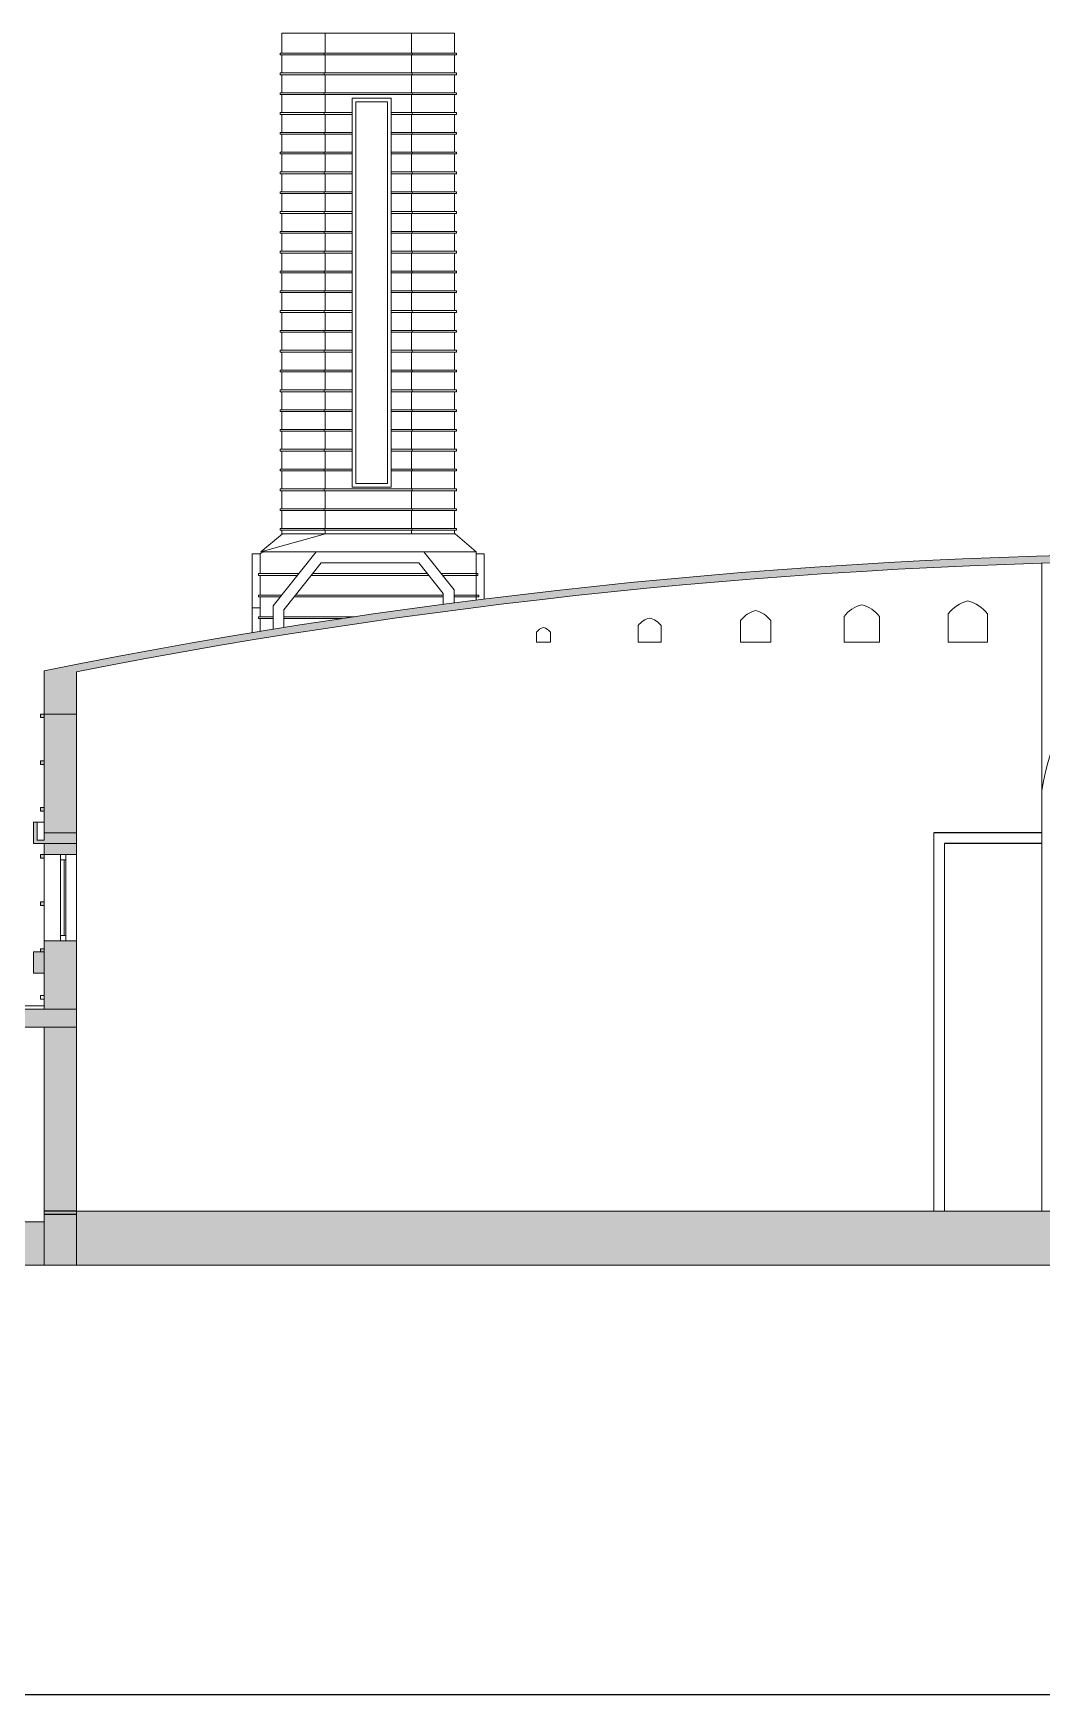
# Model space of a CAD drawing. Header units: inches. Extents: x -6210 to 141093, y -2740 to 21225.
# Drawn here: x 102170 to 102731, y 3540 to 4463 of the extents above; entities that cross this region are included whole.
import ezdxf

# ---------------------------------------------------------------- set-up
doc = ezdxf.new("R2010")
doc.units = ezdxf.units.IN
doc.header["$LTSCALE"] = 100
doc.header["$MEASUREMENT"] = 0
for name, color, linetype, true_color in [('BRICK HATCH', 7, 'Continuous', 0xf90105), ('CONCRETE HATCH', 7, 'Continuous', 0xb0b0b0), ('FACADE HTCH', 7, 'Continuous', 0xfafd68), ('FLOOR HATCH', 7, 'Continuous', 0xaef86d)]:
    doc.layers.add(name, color=color, linetype=linetype, true_color=true_color)
doc.layers.add('walls', color=1, linetype='Continuous')

msp = doc.modelspace()

# ---------------------------------------------------------------- hatches: boundary and pattern name
at = {"layer": 'BRICK HATCH'}
h = msp.add_hatch(color=256, dxfattribs=at)
h.dxf.hatch_style = 1
h.paths.add_polyline_path([(102194.37275, 4085.01568), (102176.37275, 4085.01568), (102176.37275, 4083.01568), (102176.37275, 4019.01568), (102194.37275, 4019.01568)])
h.paths.add_polyline_path([(102176.37275, 3921.01568), (102194.37275, 3921.01568), (102194.37275, 3959.01568), (102176.37275, 3959.01568)])
h.paths.add_polyline_path([(102194.37275, 3911.01568), (102176.37275, 3911.01568), (102176.37275, 3893.01568), (102176.37275, 3809.01568), (102194.37275, 3809.01568)])
h.paths.add_polyline_path([(102194.37275, 3807.01568), (102176.37275, 3807.01568), (102176.37275, 3779.01568), (102194.37275, 3779.01568)])
at = {"layer": 'CONCRETE HATCH'}
h = msp.add_hatch(color=256, dxfattribs=at)
h.dxf.hatch_style = 1
h.paths.add_polyline_path([(102194.37275, 4108.5161, -0.097105038), (103466.37275, 4108.5161), (103466.37275, 4085.01568), (103484.37275, 4085.01568), (103484.37275, 4109.01568, 0.099784742), (102176.37275, 4109.01568), (102176.37275, 4096.78152), (102176.37275, 4085.01568), (102194.37275, 4085.01568)])
h = msp.add_hatch(color=256, dxfattribs=at)
h.dxf.hatch_style = 1
h.paths.add_polyline_path([(102194.37275, 4019.01568), (102176.37275, 4019.01568), (102176.37275, 4015.01568), (102172.40621, 4015.01568), (102172.40621, 4025.01568), (102170.40621, 4025.01568), (102170.40621, 4013.01568), (102194.37275, 4013.01568)])
h.paths.add_polyline_path([(103496.37275, 4025.01568), (103494.37275, 4025.01568), (103494.37275, 4015.01568), (103484.37275, 4015.01568), (103484.37275, 4019.01568), (103466.37275, 4019.01568), (103466.37275, 4013.01568), (103496.37275, 4013.01568)])
h = msp.add_hatch(color=256, dxfattribs=at)
h.dxf.hatch_style = 1
h.paths.add_polyline_path([(103484.37275, 4013.01568), (103466.37275, 4013.01568), (103466.37275, 4007.01568), (103484.37275, 4007.01568)])
h.paths.add_polyline_path([(102194.37275, 4013.01568), (102176.37275, 4013.01568), (102176.37275, 4007.01568), (102194.37275, 4007.01568)])
h = msp.add_hatch(color=256, dxfattribs=at)
h.dxf.hatch_style = 1
h.paths.add_polyline_path([(102194.37275, 3921.01568), (101849.37275, 3921.01568), (101849.37275, 3911.01568), (102194.37275, 3911.01568)])
h = msp.add_hatch(color=256, dxfattribs=at)
h.dxf.hatch_style = 1
h.paths.add_polyline_path([(102194.37275, 3809.01568), (102176.37275, 3809.01568), (102176.37275, 3807.01568), (102194.37275, 3807.01568)])
at = {"layer": 'FACADE HTCH'}
h = msp.add_hatch(color=256, dxfattribs=at)
h.dxf.hatch_style = 1
h.paths.add_polyline_path([(102176.37275, 3953.01568), (102170.40621, 3953.01568), (102170.40621, 3941.01568), (102176.37275, 3941.01568)])
h.paths.add_polyline_path([(102176.37275, 3954.68577), (102174.2318, 3954.68577), (102174.2318, 3953.01568), (102176.37275, 3953.01568)])
h.paths.add_polyline_path([(102176.37275, 3980.68577), (102174.2318, 3980.68577), (102174.2318, 3978.68577), (102176.37275, 3978.68577)])
h.paths.add_polyline_path([(102176.37275, 4007.01568), (102174.2318, 4007.01568), (102174.2318, 4005.01568), (102176.37275, 4005.01568)])
h.paths.add_polyline_path([(102176.37275, 4033.01568), (102174.2318, 4033.01568), (102174.2318, 4031.01568), (102176.37275, 4031.01568)])
h.paths.add_polyline_path([(102176.37275, 4059.01568), (102174.2318, 4059.01568), (102174.2318, 4057.01568), (102176.37275, 4057.01568)])
h.paths.add_polyline_path([(102176.37275, 4085.01568), (102174.2318, 4085.01568), (102174.2318, 4083.01568), (102176.37275, 4083.01568)])
h.paths.add_polyline_path([(103486.5137, 4085.01568), (103484.37275, 4085.01568), (103484.37275, 4083.01568), (103486.5137, 4083.01568)])
h.paths.add_polyline_path([(103486.5137, 4059.01568), (103484.37275, 4059.01568), (103484.37275, 4057.01568), (103486.5137, 4057.01568)])
h.paths.add_polyline_path([(103486.5137, 4033.01568), (103484.37275, 4033.01568), (103484.37275, 4031.01568), (103486.5137, 4031.01568)])
h.paths.add_polyline_path([(103486.5137, 4007.01568), (103484.37275, 4007.01568), (103484.37275, 4005.01568), (103486.5137, 4005.01568)])
h.paths.add_polyline_path([(103486.5137, 3980.68577), (103484.37275, 3980.68577), (103484.37275, 3978.68577), (103486.5137, 3978.68577)])
at = {"layer": 'FLOOR HATCH'}
h = msp.add_hatch(color=256, dxfattribs=at)
h.dxf.hatch_style = 1
h.paths.add_polyline_path([(103466.37275, 3809.01568), (102194.37275, 3809.01568), (102194.37275, 3779.01568), (103466.37275, 3779.01568)])
h.paths.add_polyline_path([(103843.37275, 3803.01568), (103484.37275, 3803.01568), (103484.37275, 3779.01568), (103844.37275, 3779.01568), (103844.37275, 3787.29936), (103843.37275, 3787.29936)])
h.paths.add_polyline_path([(102176.37275, 3803.01568), (101859.37275, 3803.01568), (101859.37275, 3787.01568), (101858.37275, 3779.01568), (102176.37275, 3779.01568)])

# ---------------------------------------------------------------- linework, layer by layer
msp.add_lwpolyline([(101664.25189, 5114.68925), (104045.85323, 5114.68925), (104045.85323, 3540.36414), (101664.25189, 3540.36414)], close=True)
at = {"layer": 'walls', "linetype": 'Continuous', "lineweight": 0, "extrusion": (0, 1, 0)}
for p, q in [((102308.37275, 4452.01568), (102308.37275, 4463.01568)), ((102332.37275, 4463.01568), (102308.37275, 4463.01568)), ((102326.37275, 4463.01568), (102326.37275, 4463.12388)), ((102332.37275, 4452.01568), (102332.37275, 4463.01568)), ((102380.37275, 4463.01568), (102332.37275, 4463.01568)), ((102380.37275, 4452.01568), (102380.37275, 4463.01568)), ((102404.37275, 4463.01568), (102380.37275, 4463.01568)), ((102386.37275, 4463.01568), (102386.37275, 4463.12388)), ((102404.37275, 4452.01568), (102404.37275, 4463.01568)), ((102307.37275, 4451.01568), (102307.37275, 4452.01568)), ((102331.95853, 4452.01568), (102307.37275, 4452.01568)), ((102307.37275, 4451.01568), (102331.95853, 4451.01568)), ((102308.37275, 4441.01568), (102308.37275, 4451.01568)), ((102331.95853, 4451.01568), (102331.95853, 4452.01568)), ((102380.78696, 4452.01568), (102331.95853, 4452.01568)), ((102331.95853, 4451.01568), (102380.78696, 4451.01568)), ((102332.37275, 4441.01568), (102332.37275, 4451.01568)), ((102380.37275, 4441.01568), (102380.37275, 4451.01568)), ((102380.78696, 4451.01568), (102380.78696, 4452.01568)), ((102405.37275, 4452.01568), (102380.78696, 4452.01568)), ((102380.78696, 4451.01568), (102405.37275, 4451.01568)), ((102404.37275, 4441.01568), (102404.37275, 4451.01568)), ((102405.37275, 4451.01568), (102405.37275, 4452.01568)), ((102307.37275, 4440.01568), (102307.37275, 4441.01568)), ((102331.95853, 4441.01568), (102307.37275, 4441.01568)), ((102307.37275, 4440.01568), (102331.95853, 4440.01568)), ((102308.37275, 4430.01568), (102308.37275, 4440.01568)), ((102331.95853, 4440.01568), (102331.95853, 4441.01568)), ((102380.78696, 4441.01568), (102331.95853, 4441.01568)), ((102331.95853, 4440.01568), (102380.78696, 4440.01568)), ((102332.37275, 4430.01568), (102332.37275, 4440.01568)), ((102380.37275, 4430.01568), (102380.37275, 4440.01568)), ((102380.78696, 4440.01568), (102380.78696, 4441.01568)), ((102405.37275, 4441.01568), (102380.78696, 4441.01568)), ((102380.78696, 4440.01568), (102405.37275, 4440.01568)), ((102404.37275, 4430.01568), (102404.37275, 4440.01568)), ((102405.37275, 4440.01568), (102405.37275, 4441.01568)), ((102307.37275, 4429.01568), (102307.37275, 4430.01568)), ((102331.95853, 4430.01568), (102307.37275, 4430.01568)), ((102307.37275, 4429.01568), (102331.95853, 4429.01568)), ((102308.37275, 4419.01568), (102308.37275, 4429.01568)), ((102331.95853, 4429.01568), (102331.95853, 4430.01568)), ((102380.78696, 4430.01568), (102331.95853, 4430.01568)), ((102331.95853, 4429.01568), (102380.78696, 4429.01568)), ((102332.37275, 4419.01568), (102332.37275, 4429.01568)), ((102380.37275, 4419.01568), (102380.37275, 4429.01568)), ((102380.78696, 4429.01568), (102380.78696, 4430.01568)), ((102405.37275, 4430.01568), (102380.78696, 4430.01568)), ((102380.78696, 4429.01568), (102405.37275, 4429.01568)), ((102404.37275, 4419.01568), (102404.37275, 4429.01568)), ((102405.37275, 4429.01568), (102405.37275, 4430.01568)), ((102347.41844, 4419.01568), (102347.41844, 4427.01568)), ((102347.41844, 4427.01568), (102369.08862, 4427.01568)), ((102367.08862, 4425.01568), (102349.41844, 4425.01568)), ((102349.41844, 4425.01568), (102349.41844, 4213.01568)), ((102349.41844, 4213.01568), (102349.41844, 4425.01568)), ((102349.41844, 4425.01568), (102367.08862, 4425.01568)), ((102367.08862, 4213.01568), (102367.08862, 4425.01568)), ((102367.08862, 4425.01568), (102367.08862, 4213.01568)), ((102369.08862, 4427.01568), (102369.08862, 4419.01568)), ((102331.95853, 4419.01568), (102307.37275, 4419.01568)), ((102307.37275, 4418.01568), (102307.37275, 4419.01568)), ((102307.37275, 4418.01568), (102331.95853, 4418.01568)), ((102308.37275, 4408.01568), (102308.37275, 4418.01568)), ((102331.95853, 4418.01568), (102331.95853, 4419.01568)), ((102347.41844, 4419.01568), (102331.95853, 4419.01568)), ((102331.95853, 4418.01568), (102347.41844, 4418.01568)), ((102332.37275, 4408.01568), (102332.37275, 4418.01568)), ((102347.41844, 4419.01568), (102347.41844, 4418.01568)), ((102347.41844, 4408.01568), (102347.41844, 4418.01568)), ((102380.78696, 4419.01568), (102369.08862, 4419.01568)), ((102369.08862, 4418.01568), (102369.08862, 4419.01568)), ((102369.08862, 4418.01568), (102369.08862, 4408.01568)), ((102369.08862, 4418.01568), (102380.78696, 4418.01568)), ((102380.37275, 4408.01568), (102380.37275, 4418.01568)), ((102380.78696, 4418.01568), (102380.78696, 4419.01568)), ((102405.37275, 4419.01568), (102380.78696, 4419.01568)), ((102380.78696, 4418.01568), (102405.37275, 4418.01568)), ((102404.37275, 4408.01568), (102404.37275, 4418.01568)), ((102405.37275, 4418.01568), (102405.37275, 4419.01568)), ((102331.95853, 4408.01568), (102307.37275, 4408.01568)), ((102307.37275, 4407.01568), (102307.37275, 4408.01568)), ((102307.37275, 4407.01568), (102331.95853, 4407.01568)), ((102308.37275, 4397.01568), (102308.37275, 4407.01568)), ((102331.95853, 4407.01568), (102331.95853, 4408.01568)), ((102347.41844, 4408.01568), (102331.95853, 4408.01568)), ((102331.95853, 4407.01568), (102347.41844, 4407.01568)), ((102332.37275, 4397.01568), (102332.37275, 4407.01568)), ((102347.41844, 4408.01568), (102347.41844, 4407.01568)), ((102347.41844, 4397.01568), (102347.41844, 4407.01568)), ((102380.78696, 4408.01568), (102369.08862, 4408.01568)), ((102369.08862, 4407.01568), (102369.08862, 4408.01568)), ((102369.08862, 4407.01568), (102369.08862, 4397.01568)), ((102369.08862, 4407.01568), (102380.78696, 4407.01568)), ((102380.37275, 4397.01568), (102380.37275, 4407.01568)), ((102380.78696, 4407.01568), (102380.78696, 4408.01568)), ((102405.37275, 4408.01568), (102380.78696, 4408.01568)), ((102380.78696, 4407.01568), (102405.37275, 4407.01568)), ((102404.37275, 4397.01568), (102404.37275, 4407.01568)), ((102405.37275, 4407.01568), (102405.37275, 4408.01568)), ((102331.95853, 4397.01568), (102307.37275, 4397.01568)), ((102307.37275, 4396.01568), (102307.37275, 4397.01568)), ((102307.37275, 4396.01568), (102331.95853, 4396.01568)), ((102308.37275, 4386.01568), (102308.37275, 4396.01568)), ((102331.95853, 4396.01568), (102331.95853, 4397.01568)), ((102347.41844, 4397.01568), (102331.95853, 4397.01568)), ((102331.95853, 4396.01568), (102347.41844, 4396.01568)), ((102332.37275, 4386.01568), (102332.37275, 4396.01568)), ((102347.41844, 4397.01568), (102347.41844, 4396.01568)), ((102347.41844, 4386.01568), (102347.41844, 4396.01568)), ((102380.78696, 4397.01568), (102369.08862, 4397.01568)), ((102369.08862, 4396.01568), (102369.08862, 4397.01568)), ((102369.08862, 4396.01568), (102369.08862, 4386.01568)), ((102369.08862, 4396.01568), (102380.78696, 4396.01568)), ((102380.37275, 4386.01568), (102380.37275, 4396.01568)), ((102380.78696, 4396.01568), (102380.78696, 4397.01568)), ((102405.37275, 4397.01568), (102380.78696, 4397.01568)), ((102380.78696, 4396.01568), (102405.37275, 4396.01568)), ((102404.37275, 4386.01568), (102404.37275, 4396.01568)), ((102405.37275, 4396.01568), (102405.37275, 4397.01568)), ((102331.95853, 4386.01568), (102307.37275, 4386.01568)), ((102307.37275, 4385.01568), (102307.37275, 4386.01568)), ((102307.37275, 4385.01568), (102331.95853, 4385.01568)), ((102308.37275, 4375.01568), (102308.37275, 4385.01568)), ((102331.95853, 4385.01568), (102331.95853, 4386.01568)), ((102347.41844, 4386.01568), (102331.95853, 4386.01568)), ((102331.95853, 4385.01568), (102347.41844, 4385.01568)), ((102332.37275, 4375.01568), (102332.37275, 4385.01568)), ((102347.41844, 4386.01568), (102347.41844, 4385.01568)), ((102347.41844, 4375.01568), (102347.41844, 4385.01568)), ((102380.78696, 4386.01568), (102369.08862, 4386.01568)), ((102369.08862, 4385.01568), (102369.08862, 4386.01568)), ((102369.08862, 4385.01568), (102369.08862, 4375.01568)), ((102369.08862, 4385.01568), (102380.78696, 4385.01568)), ((102380.37275, 4375.01568), (102380.37275, 4385.01568)), ((102380.78696, 4385.01568), (102380.78696, 4386.01568)), ((102405.37275, 4386.01568), (102380.78696, 4386.01568)), ((102380.78696, 4385.01568), (102405.37275, 4385.01568)), ((102404.37275, 4375.01568), (102404.37275, 4385.01568)), ((102405.37275, 4385.01568), (102405.37275, 4386.01568)), ((102331.95853, 4375.01568), (102307.37275, 4375.01568)), ((102307.37275, 4374.01568), (102307.37275, 4375.01568)), ((102307.37275, 4374.01568), (102331.95853, 4374.01568)), ((102308.37275, 4364.01568), (102308.37275, 4374.01568)), ((102331.95853, 4374.01568), (102331.95853, 4375.01568)), ((102347.41844, 4375.01568), (102331.95853, 4375.01568)), ((102331.95853, 4374.01568), (102347.41844, 4374.01568)), ((102332.37275, 4364.01568), (102332.37275, 4374.01568)), ((102347.41844, 4375.01568), (102347.41844, 4374.01568)), ((102347.41844, 4364.01568), (102347.41844, 4374.01568)), ((102380.78696, 4375.01568), (102369.08862, 4375.01568)), ((102369.08862, 4374.01568), (102369.08862, 4375.01568)), ((102369.08862, 4374.01568), (102369.08862, 4364.01568)), ((102369.08862, 4374.01568), (102380.78696, 4374.01568)), ((102380.37275, 4364.01568), (102380.37275, 4374.01568)), ((102380.78696, 4374.01568), (102380.78696, 4375.01568)), ((102405.37275, 4375.01568), (102380.78696, 4375.01568)), ((102380.78696, 4374.01568), (102405.37275, 4374.01568)), ((102404.37275, 4364.01568), (102404.37275, 4374.01568)), ((102405.37275, 4374.01568), (102405.37275, 4375.01568)), ((102331.95853, 4364.01568), (102307.37275, 4364.01568)), ((102307.37275, 4363.01568), (102307.37275, 4364.01568)), ((102307.37275, 4363.01568), (102331.95853, 4363.01568)), ((102308.37275, 4353.01568), (102308.37275, 4363.01568)), ((102331.95853, 4363.01568), (102331.95853, 4364.01568)), ((102347.41844, 4364.01568), (102331.95853, 4364.01568)), ((102331.95853, 4363.01568), (102347.41844, 4363.01568)), ((102332.37275, 4353.01568), (102332.37275, 4363.01568)), ((102347.41844, 4364.01568), (102347.41844, 4363.01568)), ((102347.41844, 4353.01568), (102347.41844, 4363.01568)), ((102380.78696, 4364.01568), (102369.08862, 4364.01568)), ((102369.08862, 4363.01568), (102369.08862, 4364.01568)), ((102369.08862, 4363.01568), (102369.08862, 4353.01568)), ((102369.08862, 4363.01568), (102380.78696, 4363.01568)), ((102380.37275, 4353.01568), (102380.37275, 4363.01568)), ((102380.78696, 4363.01568), (102380.78696, 4364.01568)), ((102405.37275, 4364.01568), (102380.78696, 4364.01568)), ((102380.78696, 4363.01568), (102405.37275, 4363.01568)), ((102404.37275, 4353.01568), (102404.37275, 4363.01568)), ((102405.37275, 4363.01568), (102405.37275, 4364.01568)), ((102331.95853, 4353.01568), (102307.37275, 4353.01568)), ((102307.37275, 4352.01568), (102307.37275, 4353.01568)), ((102307.37275, 4352.01568), (102331.95853, 4352.01568)), ((102308.37275, 4342.01568), (102308.37275, 4352.01568)), ((102331.95853, 4352.01568), (102331.95853, 4353.01568)), ((102347.41844, 4353.01568), (102331.95853, 4353.01568)), ((102331.95853, 4352.01568), (102347.41844, 4352.01568)), ((102332.37275, 4342.01568), (102332.37275, 4352.01568)), ((102347.41844, 4353.01568), (102347.41844, 4352.01568)), ((102347.41844, 4342.01568), (102347.41844, 4352.01568)), ((102380.78696, 4353.01568), (102369.08862, 4353.01568)), ((102369.08862, 4352.01568), (102369.08862, 4353.01568)), ((102369.08862, 4352.01568), (102369.08862, 4342.01568)), ((102369.08862, 4352.01568), (102380.78696, 4352.01568)), ((102380.37275, 4342.01568), (102380.37275, 4352.01568)), ((102380.78696, 4352.01568), (102380.78696, 4353.01568)), ((102405.37275, 4353.01568), (102380.78696, 4353.01568)), ((102380.78696, 4352.01568), (102405.37275, 4352.01568)), ((102404.37275, 4342.01568), (102404.37275, 4352.01568)), ((102405.37275, 4352.01568), (102405.37275, 4353.01568)), ((102331.95853, 4342.01568), (102307.37275, 4342.01568)), ((102307.37275, 4341.01568), (102307.37275, 4342.01568)), ((102307.37275, 4341.01568), (102331.95853, 4341.01568)), ((102308.37275, 4331.01568), (102308.37275, 4341.01568)), ((102331.95853, 4341.01568), (102331.95853, 4342.01568)), ((102347.41844, 4342.01568), (102331.95853, 4342.01568)), ((102331.95853, 4341.01568), (102347.41844, 4341.01568)), ((102332.37275, 4331.01568), (102332.37275, 4341.01568)), ((102347.41844, 4342.01568), (102347.41844, 4341.01568)), ((102347.41844, 4331.01568), (102347.41844, 4341.01568)), ((102380.78696, 4342.01568), (102369.08862, 4342.01568)), ((102369.08862, 4341.01568), (102369.08862, 4342.01568)), ((102369.08862, 4341.01568), (102369.08862, 4331.01568)), ((102369.08862, 4341.01568), (102380.78696, 4341.01568)), ((102380.37275, 4331.01568), (102380.37275, 4341.01568)), ((102380.78696, 4341.01568), (102380.78696, 4342.01568)), ((102405.37275, 4342.01568), (102380.78696, 4342.01568)), ((102380.78696, 4341.01568), (102405.37275, 4341.01568)), ((102404.37275, 4331.01568), (102404.37275, 4341.01568)), ((102405.37275, 4341.01568), (102405.37275, 4342.01568)), ((102331.95853, 4331.01568), (102307.37275, 4331.01568)), ((102307.37275, 4330.01568), (102307.37275, 4331.01568)), ((102307.37275, 4330.01568), (102331.95853, 4330.01568)), ((102308.37275, 4320.01568), (102308.37275, 4330.01568)), ((102331.95853, 4330.01568), (102331.95853, 4331.01568)), ((102347.41844, 4331.01568), (102331.95853, 4331.01568)), ((102331.95853, 4330.01568), (102347.41844, 4330.01568)), ((102332.37275, 4320.01568), (102332.37275, 4330.01568)), ((102347.41844, 4331.01568), (102347.41844, 4330.01568)), ((102347.41844, 4320.01568), (102347.41844, 4330.01568)), ((102380.78696, 4331.01568), (102369.08862, 4331.01568)), ((102369.08862, 4330.01568), (102369.08862, 4331.01568)), ((102369.08862, 4330.01568), (102369.08862, 4320.01568)), ((102369.08862, 4330.01568), (102380.78696, 4330.01568)), ((102380.37275, 4320.01568), (102380.37275, 4330.01568)), ((102380.78696, 4330.01568), (102380.78696, 4331.01568)), ((102405.37275, 4331.01568), (102380.78696, 4331.01568)), ((102380.78696, 4330.01568), (102405.37275, 4330.01568)), ((102404.37275, 4320.01568), (102404.37275, 4330.01568)), ((102405.37275, 4330.01568), (102405.37275, 4331.01568)), ((102331.95853, 4320.01568), (102307.37275, 4320.01568)), ((102307.37275, 4319.01568), (102307.37275, 4320.01568)), ((102307.37275, 4319.01568), (102331.95853, 4319.01568)), ((102308.37275, 4309.01568), (102308.37275, 4319.01568)), ((102331.95853, 4319.01568), (102331.95853, 4320.01568)), ((102347.41844, 4320.01568), (102331.95853, 4320.01568)), ((102331.95853, 4319.01568), (102347.41844, 4319.01568)), ((102332.37275, 4309.01568), (102332.37275, 4319.01568)), ((102347.41844, 4320.01568), (102347.41844, 4319.01568)), ((102347.41844, 4309.01568), (102347.41844, 4319.01568)), ((102380.78696, 4320.01568), (102369.08862, 4320.01568)), ((102369.08862, 4319.01568), (102369.08862, 4320.01568)), ((102369.08862, 4319.01568), (102369.08862, 4309.01568)), ((102369.08862, 4319.01568), (102380.78696, 4319.01568)), ((102380.37275, 4309.01568), (102380.37275, 4319.01568)), ((102380.78696, 4319.01568), (102380.78696, 4320.01568)), ((102405.37275, 4320.01568), (102380.78696, 4320.01568)), ((102380.78696, 4319.01568), (102405.37275, 4319.01568)), ((102404.37275, 4309.01568), (102404.37275, 4319.01568)), ((102405.37275, 4319.01568), (102405.37275, 4320.01568)), ((102331.95853, 4309.01568), (102307.37275, 4309.01568)), ((102307.37275, 4308.01568), (102307.37275, 4309.01568)), ((102307.37275, 4308.01568), (102331.95853, 4308.01568)), ((102308.37275, 4298.01568), (102308.37275, 4308.01568)), ((102331.95853, 4308.01568), (102331.95853, 4309.01568)), ((102347.41844, 4309.01568), (102331.95853, 4309.01568)), ((102331.95853, 4308.01568), (102347.41844, 4308.01568)), ((102332.37275, 4298.01568), (102332.37275, 4308.01568)), ((102347.41844, 4309.01568), (102347.41844, 4308.01568)), ((102347.41844, 4298.01568), (102347.41844, 4308.01568)), ((102380.78696, 4309.01568), (102369.08862, 4309.01568)), ((102369.08862, 4308.01568), (102369.08862, 4309.01568)), ((102369.08862, 4308.01568), (102369.08862, 4298.01568)), ((102369.08862, 4308.01568), (102380.78696, 4308.01568)), ((102380.37275, 4298.01568), (102380.37275, 4308.01568)), ((102380.78696, 4308.01568), (102380.78696, 4309.01568)), ((102405.37275, 4309.01568), (102380.78696, 4309.01568)), ((102380.78696, 4308.01568), (102405.37275, 4308.01568)), ((102404.37275, 4298.01568), (102404.37275, 4308.01568)), ((102405.37275, 4308.01568), (102405.37275, 4309.01568)), ((102331.95853, 4298.01568), (102307.37275, 4298.01568)), ((102307.37275, 4297.01568), (102307.37275, 4298.01568)), ((102307.37275, 4297.01568), (102331.95853, 4297.01568)), ((102308.37275, 4287.01568), (102308.37275, 4297.01568)), ((102331.95853, 4297.01568), (102331.95853, 4298.01568)), ((102347.41844, 4298.01568), (102331.95853, 4298.01568)), ((102331.95853, 4297.01568), (102347.41844, 4297.01568)), ((102332.37275, 4287.01568), (102332.37275, 4297.01568)), ((102347.41844, 4298.01568), (102347.41844, 4297.01568)), ((102347.41844, 4287.01568), (102347.41844, 4297.01568)), ((102380.78696, 4298.01568), (102369.08862, 4298.01568)), ((102369.08862, 4297.01568), (102369.08862, 4298.01568)), ((102369.08862, 4297.01568), (102369.08862, 4287.01568)), ((102369.08862, 4297.01568), (102380.78696, 4297.01568)), ((102380.37275, 4287.01568), (102380.37275, 4297.01568)), ((102380.78696, 4297.01568), (102380.78696, 4298.01568)), ((102405.37275, 4298.01568), (102380.78696, 4298.01568)), ((102380.78696, 4297.01568), (102405.37275, 4297.01568)), ((102404.37275, 4287.01568), (102404.37275, 4297.01568)), ((102405.37275, 4297.01568), (102405.37275, 4298.01568)), ((102331.95853, 4287.01568), (102307.37275, 4287.01568)), ((102307.37275, 4286.01568), (102307.37275, 4287.01568)), ((102307.37275, 4286.01568), (102331.95853, 4286.01568)), ((102308.37275, 4276.01568), (102308.37275, 4286.01568)), ((102331.95853, 4286.01568), (102331.95853, 4287.01568)), ((102347.41844, 4287.01568), (102331.95853, 4287.01568)), ((102331.95853, 4286.01568), (102347.41844, 4286.01568)), ((102332.37275, 4276.01568), (102332.37275, 4286.01568)), ((102347.41844, 4287.01568), (102347.41844, 4286.01568)), ((102347.41844, 4276.01568), (102347.41844, 4286.01568)), ((102380.78696, 4287.01568), (102369.08862, 4287.01568)), ((102369.08862, 4286.01568), (102369.08862, 4287.01568)), ((102369.08862, 4286.01568), (102369.08862, 4276.01568)), ((102369.08862, 4286.01568), (102380.78696, 4286.01568)), ((102380.37275, 4276.01568), (102380.37275, 4286.01568)), ((102380.78696, 4286.01568), (102380.78696, 4287.01568)), ((102405.37275, 4287.01568), (102380.78696, 4287.01568)), ((102380.78696, 4286.01568), (102405.37275, 4286.01568)), ((102404.37275, 4276.01568), (102404.37275, 4286.01568)), ((102405.37275, 4286.01568), (102405.37275, 4287.01568)), ((102331.95853, 4276.01568), (102307.37275, 4276.01568)), ((102307.37275, 4275.01568), (102307.37275, 4276.01568)), ((102307.37275, 4275.01568), (102331.95853, 4275.01568)), ((102308.37275, 4265.01568), (102308.37275, 4275.01568)), ((102331.95853, 4275.01568), (102331.95853, 4276.01568)), ((102347.41844, 4276.01568), (102331.95853, 4276.01568)), ((102331.95853, 4275.01568), (102347.41844, 4275.01568)), ((102332.37275, 4265.01568), (102332.37275, 4275.01568)), ((102347.41844, 4276.01568), (102347.41844, 4275.01568)), ((102347.41844, 4265.01568), (102347.41844, 4275.01568)), ((102380.78696, 4276.01568), (102369.08862, 4276.01568)), ((102369.08862, 4275.01568), (102369.08862, 4276.01568)), ((102369.08862, 4275.01568), (102369.08862, 4265.01568)), ((102369.08862, 4275.01568), (102380.78696, 4275.01568)), ((102380.37275, 4265.01568), (102380.37275, 4275.01568)), ((102380.78696, 4275.01568), (102380.78696, 4276.01568)), ((102405.37275, 4276.01568), (102380.78696, 4276.01568)), ((102380.78696, 4275.01568), (102405.37275, 4275.01568)), ((102404.37275, 4265.01568), (102404.37275, 4275.01568)), ((102405.37275, 4275.01568), (102405.37275, 4276.01568)), ((102331.95853, 4265.01568), (102307.37275, 4265.01568)), ((102307.37275, 4264.01568), (102307.37275, 4265.01568)), ((102307.37275, 4264.01568), (102331.95853, 4264.01568)), ((102308.37275, 4254.01568), (102308.37275, 4264.01568)), ((102331.95853, 4264.01568), (102331.95853, 4265.01568)), ((102347.41844, 4265.01568), (102331.95853, 4265.01568)), ((102331.95853, 4264.01568), (102347.41844, 4264.01568)), ((102332.37275, 4254.01568), (102332.37275, 4264.01568)), ((102347.41844, 4265.01568), (102347.41844, 4264.01568)), ((102347.41844, 4254.01568), (102347.41844, 4264.01568)), ((102380.78696, 4265.01568), (102369.08862, 4265.01568)), ((102369.08862, 4264.01568), (102369.08862, 4265.01568)), ((102369.08862, 4264.01568), (102369.08862, 4254.01568)), ((102369.08862, 4264.01568), (102380.78696, 4264.01568)), ((102380.37275, 4254.01568), (102380.37275, 4264.01568)), ((102380.78696, 4264.01568), (102380.78696, 4265.01568)), ((102405.37275, 4265.01568), (102380.78696, 4265.01568)), ((102380.78696, 4264.01568), (102405.37275, 4264.01568)), ((102404.37275, 4254.01568), (102404.37275, 4264.01568)), ((102405.37275, 4264.01568), (102405.37275, 4265.01568)), ((102331.95853, 4254.01568), (102307.37275, 4254.01568)), ((102307.37275, 4253.01568), (102307.37275, 4254.01568)), ((102331.95853, 4253.01568), (102331.95853, 4254.01568)), ((102347.41844, 4254.01568), (102331.95853, 4254.01568)), ((102347.41844, 4254.01568), (102347.41844, 4253.01568)), ((102380.78696, 4254.01568), (102369.08862, 4254.01568)), ((102369.08862, 4253.01568), (102369.08862, 4254.01568)), ((102380.78696, 4253.01568), (102380.78696, 4254.01568)), ((102405.37275, 4254.01568), (102380.78696, 4254.01568)), ((102405.37275, 4253.01568), (102405.37275, 4254.01568)), ((102307.37275, 4253.01568), (102331.95853, 4253.01568)), ((102308.37275, 4243.01568), (102308.37275, 4253.01568)), ((102331.95853, 4253.01568), (102347.41844, 4253.01568)), ((102332.37275, 4243.01568), (102332.37275, 4253.01568)), ((102347.41844, 4243.01568), (102347.41844, 4253.01568)), ((102369.08862, 4253.01568), (102369.08862, 4243.01568)), ((102369.08862, 4253.01568), (102380.78696, 4253.01568)), ((102380.37275, 4243.01568), (102380.37275, 4253.01568)), ((102380.78696, 4253.01568), (102405.37275, 4253.01568)), ((102404.37275, 4243.01568), (102404.37275, 4253.01568)), ((102331.95853, 4243.01568), (102307.37275, 4243.01568)), ((102307.37275, 4242.01568), (102307.37275, 4243.01568)), ((102307.37275, 4242.01568), (102331.95853, 4242.01568)), ((102308.37275, 4232.01568), (102308.37275, 4242.01568)), ((102331.95853, 4242.01568), (102331.95853, 4243.01568)), ((102347.41844, 4243.01568), (102331.95853, 4243.01568)), ((102331.95853, 4242.01568), (102347.41844, 4242.01568)), ((102332.37275, 4232.01568), (102332.37275, 4242.01568)), ((102347.41844, 4243.01568), (102347.41844, 4242.01568)), ((102347.41844, 4232.01568), (102347.41844, 4242.01568)), ((102380.78696, 4243.01568), (102369.08862, 4243.01568)), ((102369.08862, 4242.01568), (102369.08862, 4243.01568)), ((102369.08862, 4242.01568), (102369.08862, 4232.01568)), ((102369.08862, 4242.01568), (102380.78696, 4242.01568)), ((102380.37275, 4232.01568), (102380.37275, 4242.01568)), ((102380.78696, 4242.01568), (102380.78696, 4243.01568)), ((102405.37275, 4243.01568), (102380.78696, 4243.01568)), ((102380.78696, 4242.01568), (102405.37275, 4242.01568)), ((102404.37275, 4232.01568), (102404.37275, 4242.01568)), ((102405.37275, 4242.01568), (102405.37275, 4243.01568)), ((102331.95853, 4232.01568), (102307.37275, 4232.01568)), ((102307.37275, 4231.01568), (102307.37275, 4232.01568)), ((102307.37275, 4231.01568), (102331.95853, 4231.01568)), ((102308.37275, 4221.01568), (102308.37275, 4231.01568)), ((102331.95853, 4231.01568), (102331.95853, 4232.01568)), ((102347.41844, 4232.01568), (102331.95853, 4232.01568)), ((102331.95853, 4231.01568), (102347.41844, 4231.01568)), ((102332.37275, 4221.01568), (102332.37275, 4231.01568)), ((102347.41844, 4232.01568), (102347.41844, 4231.01568)), ((102347.41844, 4221.01568), (102347.41844, 4231.01568)), ((102380.78696, 4232.01568), (102369.08862, 4232.01568)), ((102369.08862, 4231.01568), (102369.08862, 4232.01568)), ((102369.08862, 4231.01568), (102369.08862, 4221.01568)), ((102369.08862, 4231.01568), (102380.78696, 4231.01568)), ((102380.37275, 4221.01568), (102380.37275, 4231.01568)), ((102380.78696, 4231.01568), (102380.78696, 4232.01568)), ((102405.37275, 4232.01568), (102380.78696, 4232.01568)), ((102380.78696, 4231.01568), (102405.37275, 4231.01568)), ((102404.37275, 4221.01568), (102404.37275, 4231.01568)), ((102405.37275, 4231.01568), (102405.37275, 4232.01568)), ((102331.95853, 4221.01568), (102307.37275, 4221.01568)), ((102307.37275, 4220.01568), (102307.37275, 4221.01568)), ((102307.37275, 4220.01568), (102331.95853, 4220.01568)), ((102308.37275, 4210.01568), (102308.37275, 4220.01568)), ((102331.95853, 4220.01568), (102331.95853, 4221.01568)), ((102347.41844, 4221.01568), (102331.95853, 4221.01568)), ((102331.95853, 4220.01568), (102347.41844, 4220.01568)), ((102332.37275, 4210.01568), (102332.37275, 4220.01568)), ((102347.41844, 4221.01568), (102347.41844, 4220.01568)), ((102347.41844, 4211.01568), (102347.41844, 4220.01568)), ((102380.78696, 4221.01568), (102369.08862, 4221.01568)), ((102369.08862, 4220.01568), (102369.08862, 4221.01568)), ((102369.08862, 4220.01568), (102369.08862, 4211.01568)), ((102369.08862, 4220.01568), (102380.78696, 4220.01568)), ((102380.37275, 4210.01568), (102380.37275, 4220.01568)), ((102380.78696, 4220.01568), (102380.78696, 4221.01568)), ((102405.37275, 4221.01568), (102380.78696, 4221.01568)), ((102380.78696, 4220.01568), (102405.37275, 4220.01568)), ((102404.37275, 4210.01568), (102404.37275, 4220.01568)), ((102405.37275, 4220.01568), (102405.37275, 4221.01568)), ((102307.37275, 4209.01568), (102307.37275, 4210.01568)), ((102331.95853, 4210.01568), (102307.37275, 4210.01568)), ((102307.37275, 4209.01568), (102331.95853, 4209.01568)), ((102308.37275, 4199.01568), (102308.37275, 4209.01568)), ((102331.95853, 4209.01568), (102331.95853, 4210.01568)), ((102380.78696, 4210.01568), (102331.95853, 4210.01568)), ((102331.95853, 4209.01568), (102380.78696, 4209.01568)), ((102332.37275, 4199.01568), (102332.37275, 4209.01568)), ((102369.08862, 4211.01568), (102347.41844, 4211.01568)), ((102349.41844, 4213.01568), (102367.08862, 4213.01568)), ((102367.08862, 4213.01568), (102349.41844, 4213.01568)), ((102380.37275, 4199.01568), (102380.37275, 4209.01568)), ((102380.78696, 4209.01568), (102380.78696, 4210.01568)), ((102405.37275, 4210.01568), (102380.78696, 4210.01568)), ((102380.78696, 4209.01568), (102405.37275, 4209.01568)), ((102404.37275, 4199.01568), (102404.37275, 4209.01568)), ((102405.37275, 4209.01568), (102405.37275, 4210.01568)), ((102307.37275, 4198.01568), (102307.37275, 4199.01568)), ((102331.95853, 4199.01568), (102307.37275, 4199.01568)), ((102331.95853, 4198.01568), (102331.95853, 4199.01568)), ((102380.78696, 4199.01568), (102331.95853, 4199.01568)), ((102380.78696, 4198.01568), (102380.78696, 4199.01568)), ((102405.37275, 4199.01568), (102380.78696, 4199.01568)), ((102405.37275, 4198.01568), (102405.37275, 4199.01568)), ((102307.37275, 4198.01568), (102331.95853, 4198.01568)), ((102308.37275, 4188.01568), (102308.37275, 4198.01568)), ((102331.95853, 4198.01568), (102380.78696, 4198.01568)), ((102332.37275, 4188.01568), (102332.37275, 4198.01568)), ((102380.37275, 4188.01568), (102380.37275, 4198.01568)), ((102380.78696, 4198.01568), (102405.37275, 4198.01568)), ((102404.37275, 4188.01568), (102404.37275, 4198.01568)), ((102296.66564, 4175.01568), (102308.72927, 4185.1062)), ((102296.66564, 4175.01568), (102332.72927, 4185.1062)), ((102307.37275, 4187.01568), (102307.37275, 4188.01568)), ((102331.95853, 4188.01568), (102307.37275, 4188.01568)), ((102307.37275, 4187.01568), (102331.95853, 4187.01568)), ((102308.37275, 4184.80799), (102308.37275, 4187.01568)), ((102332.72927, 4185.1062), (102308.72927, 4185.1062)), ((102331.95853, 4187.01568), (102331.95853, 4188.01568)), ((102380.78696, 4188.01568), (102331.95853, 4188.01568)), ((102331.95853, 4187.01568), (102380.78696, 4187.01568)), ((102332.37275, 4185.1062), (102332.37275, 4187.01568)), ((102380.04877, 4185.1062), (102332.72927, 4185.1062)), ((102380.37275, 4185.1062), (102380.37275, 4187.01568)), ((102380.78696, 4187.01568), (102380.78696, 4188.01568)), ((102405.37275, 4188.01568), (102380.78696, 4188.01568)), ((102380.78696, 4187.01568), (102405.37275, 4187.01568)), ((102404.72927, 4185.1062), (102380.94383, 4185.1062)), ((102404.37275, 4185.1062), (102404.37275, 4187.01568)), ((102416.37275, 4175.01568), (102404.72927, 4185.1062)), ((102405.37275, 4187.01568), (102405.37275, 4188.01568)), ((102291.87275, 4174.01568), (102291.87275, 4144.01568)), ((102296.37275, 4174.01568), (102291.87275, 4174.01568)), ((102296.37275, 4174.01568), (102296.66564, 4174.30858)), ((102296.37275, 4163.01568), (102296.37275, 4174.01568)), ((102296.66564, 4174.30858), (102298.37275, 4175.01568)), ((102327.37275, 4175.01568), (102296.66564, 4175.01568)), ((102303.57984, 4145.01568), (102327.37275, 4175.01568)), ((102327.37275, 4175.01568), (102387.37275, 4175.01568)), ((102387.37275, 4175.01568), (102404.09097, 4153.93602)), ((102415.39174, 4175.01568), (102387.37275, 4175.01568)), ((102416.37275, 4163.01568), (102416.37275, 4175.01568)), ((102416.37275, 4174.01568), (102420.87275, 4174.01568)), ((102420.87275, 4174.01568), (102420.87275, 4148.84393)), ((102295.37275, 4162.01568), (102295.37275, 4163.01568)), ((102317.85558, 4163.01568), (102295.37275, 4163.01568)), ((102317.06249, 4162.01568), (102295.37275, 4162.01568)), ((102296.37275, 4151.01568), (102296.37275, 4162.01568)), ((102330.27211, 4169.01568), (102309.57984, 4142.92522)), ((102390.02506, 4162.01568), (102324.72043, 4162.01568)), ((102389.23197, 4163.01568), (102325.51353, 4163.01568)), ((102384.47339, 4169.01568), (102330.27211, 4169.01568)), ((102398.09097, 4151.84555), (102384.47339, 4169.01568)), ((102417.37275, 4163.01568), (102396.88991, 4163.01568)), ((102417.37275, 4162.01568), (102397.68301, 4162.01568)), ((102416.37275, 4148.27971), (102416.37275, 4163.01568)), ((102417.37275, 4162.01568), (102417.37275, 4163.01568)), ((102730.65408, 3809.01568), (102730.65408, 4168.77052)), ((102404.09097, 4153.93602), (102404.09097, 4146.70791)), ((102296.37275, 4144.01568), (102291.87275, 4144.01568)), ((102291.87275, 4144.01568), (102291.87275, 4130.17292)), ((102295.37275, 4150.01568), (102295.37275, 4151.01568)), ((102308.33842, 4151.01568), (102295.37275, 4151.01568)), ((102307.54532, 4150.01568), (102295.37275, 4150.01568)), ((102296.37275, 4139.01568), (102296.37275, 4150.01568)), ((102303.57984, 4132.0819), (102303.57984, 4145.01568)), ((102398.09097, 4150.01568), (102315.20327, 4150.01568)), ((102398.09097, 4151.01568), (102315.99636, 4151.01568)), ((102398.09097, 4151.01568), (102397.29787, 4151.01568)), ((102398.09097, 4145.92305), (102398.09097, 4151.84555)), ((102417.78071, 4151.01568), (102404.09097, 4151.01568)), ((102417.78071, 4150.01568), (102404.09097, 4150.01568)), ((102417.78071, 4150.01568), (102417.78071, 4151.01568)), ((102295.37275, 4138.01568), (102295.37275, 4139.01568)), ((102303.57984, 4139.01568), (102295.37275, 4139.01568)), ((102303.51093, 4138.01568), (102295.37275, 4138.01568)), ((102296.37275, 4130.9118), (102296.37275, 4138.01568)), ((102309.57984, 4142.92522), (102309.57984, 4133.04358)), ((102348.55273, 4139.01568), (102309.57984, 4139.01568)), ((102341.80507, 4138.01568), (102309.57984, 4138.01568)), ((102506.36602, 4134.08201), (102506.36602, 4124.9997)), ((102519.06776, 4124.9997), (102519.06776, 4134.08201)), ((102563.31649, 4136.94152), (102563.31649, 4124.9997)), ((102580.0173, 4124.9997), (102580.0173, 4136.94152)), ((102620.75348, 4139.10526), (102620.75348, 4124.9997)), ((102640.48031, 4124.9997), (102640.48031, 4139.10526)), ((102678.65349, 4140.60684), (102678.65349, 4124.9997)), ((102700.4803, 4124.9997), (102700.4803, 4140.60684)), ((102449.94873, 4130.46002), (102449.94873, 4124.9997)), ((102449.94873, 4124.9997), (102457.58506, 4124.9997)), ((102457.58506, 4124.9997), (102457.58506, 4130.46002)), ((102506.36602, 4124.9997), (102519.06776, 4124.9997)), ((102563.31649, 4124.9997), (102580.0173, 4124.9997)), ((102620.75348, 4124.9997), (102640.48031, 4124.9997)), ((102678.65349, 4124.9997), (102700.4803, 4124.9997)), ((102176.37275, 4109.01568), (102176.37275, 4015.01568)), ((102176.37275, 4109.01568), (102176.37275, 4096.78152)), ((102194.37275, 4007.01568), (102194.37275, 4108.5161)), ((102174.2318, 4085.01568), (102174.2318, 4083.01568)), ((102176.37275, 4085.01568), (102174.2318, 4085.01568)), ((102174.2318, 4083.01568), (102176.37275, 4083.01568)), ((102176.37275, 4083.01568), (102176.37275, 4085.01568)), ((102194.37275, 4085.01568), (102176.37275, 4085.01568)), ((102174.2318, 4059.01568), (102174.2318, 4057.01568)), ((102176.37275, 4059.01568), (102174.2318, 4059.01568)), ((102174.2318, 4057.01568), (102176.37275, 4057.01568)), ((102176.37275, 4057.01568), (102176.37275, 4059.01568)), ((102174.2318, 4033.01568), (102174.2318, 4031.01568)), ((102176.37275, 4033.01568), (102174.2318, 4033.01568)), ((102176.37275, 4031.01568), (102176.37275, 4033.01568)), ((102170.40621, 4025.01568), (102170.40621, 4013.01568)), ((102176.37275, 4025.01568), (102170.40621, 4025.01568)), ((102172.40621, 4025.01568), (102172.40621, 4015.01568)), ((102174.2318, 4031.01568), (102176.37275, 4031.01568)), ((102172.40621, 4015.01568), (102176.37275, 4015.01568)), ((102176.37275, 4019.01568), (102194.37275, 4019.01568)), ((102670.65408, 3809.01568), (102670.65408, 4019.01568)), ((102170.40621, 4013.01568), (102194.37275, 4013.01568)), ((102174.2318, 4007.01568), (102174.2318, 4005.01568)), ((102176.37275, 4007.01568), (102174.2318, 4007.01568)), ((102174.2318, 4005.01568), (102176.37275, 4005.01568)), ((102176.37275, 4013.01568), (102176.37275, 4007.01568)), ((102176.37275, 4007.01568), (102194.37275, 4007.01568)), ((102176.37275, 4005.01568), (102176.37275, 4007.01568)), ((102176.37275, 3980.68577), (102176.37275, 4005.01568)), ((102185.37275, 4007.01568), (102185.37275, 4004.01568)), ((102188.37275, 4007.01568), (102185.37275, 4007.01568)), ((102188.37275, 4004.01568), (102188.37275, 4007.01568)), ((102194.37275, 3959.01568), (102194.37275, 4007.01568)), ((102676.65408, 3809.01568), (102676.65408, 4013.01568)), ((102185.37275, 4004.01568), (102185.37275, 3962.01568)), ((102185.37275, 4004.01568), (102188.37275, 4004.01568)), ((102187.37275, 4004.01568), (102187.37275, 3962.01568)), ((102188.37275, 4004.01568), (102187.37275, 4004.01568)), ((102188.37275, 3962.01568), (102188.37275, 4004.01568)), ((102176.37275, 3980.68577), (102174.2318, 3980.68577)), ((102174.2318, 3980.68577), (102174.2318, 3978.68577)), ((102174.2318, 3978.68577), (102176.37275, 3978.68577)), ((102176.37275, 3978.68577), (102176.37275, 3980.68577)), ((102176.37275, 3959.01568), (102176.37275, 3978.68577)), ((102194.37275, 3959.01568), (102176.37275, 3959.01568)), ((102176.37275, 3959.01568), (102176.37275, 3921.01568)), ((102185.37275, 3962.01568), (102185.37275, 3959.01568)), ((102188.37275, 3962.01568), (102185.37275, 3962.01568)), ((102185.37275, 3959.01568), (102188.37275, 3959.01568)), ((102187.37275, 3962.01568), (102188.37275, 3962.01568)), ((102188.37275, 3959.01568), (102188.37275, 3962.01568)), ((102194.37275, 3779.01568), (102194.37275, 3959.01568)), ((102170.40621, 3952.68577), (102170.37275, 3952.68577)), ((102170.40621, 3953.01568), (102170.40621, 3941.01568)), ((102176.37275, 3953.01568), (102170.40621, 3953.01568)), ((102174.2318, 3954.68577), (102174.2318, 3953.01568)), ((102176.37275, 3954.68577), (102174.2318, 3954.68577)), ((102176.37275, 3952.68577), (102176.37275, 3954.68577)), ((102170.40621, 3941.01568), (102176.37275, 3941.01568)), ((102176.37275, 3923.01568), (101858.37275, 3923.01568)), ((102174.2318, 3928.68577), (102174.2318, 3926.68577)), ((102176.37275, 3928.68577), (102174.2318, 3928.68577)), ((102174.2318, 3926.68577), (102176.37275, 3926.68577)), ((102176.37275, 3926.68577), (102176.37275, 3928.68577)), ((102194.37275, 3921.01568), (101849.37275, 3921.01568)), ((102194.37275, 3911.01568), (101849.37275, 3911.01568)), ((102176.37275, 3893.01568), (102176.37275, 3911.01568)), ((102176.37275, 3911.01568), (102176.37275, 3779.01568)), ((102176.37275, 3900.68577), (102176.37275, 3902.68577)), ((102176.37275, 3874.68577), (102176.37275, 3876.68577)), ((102176.37275, 3848.68577), (102176.37275, 3850.68577)), ((102176.37275, 3822.68577), (102176.37275, 3824.68577)), ((102176.37275, 3803.01568), (101858.37275, 3803.01568)), ((102176.37275, 3779.01568), (102176.37275, 3803.01568)), ((103466.37275, 3809.01568), (102194.37275, 3809.01568)), ((102194.37275, 3809.01568), (102194.37275, 3779.01568)), ((102176.37275, 3796.68577), (102176.37275, 3798.68577)), ((101858.37275, 3779.01568), (102176.37275, 3779.01568)), ((102176.37275, 3779.01568), (102194.37275, 3779.01568)), ((102194.37275, 3779.01568), (103466.37275, 3779.01568))]:
    msp.add_line(p, q, dxfattribs=at)
at = {"layer": 'walls'}
for p, q in [((102730.65408, 4019.01568), (102670.65408, 4019.01568)), ((102730.65408, 4013.01568), (102676.65408, 4013.01568)), ((102194.37275, 3809.01568), (102176.37275, 3809.01568)), ((102194.37275, 3807.01568), (102176.37275, 3807.01568))]:
    msp.add_line(p, q, dxfattribs=at)
at = {"layer": 'walls', "linetype": 'Continuous', "lineweight": 0}
for centre, radius, start, end in [((102830.37275, 864.59116), 3309.68375, 78.60323683, 101.39676317), ((102830.37275, 864.59116), 3305.68375, 78.90736068, 101.09263932), ((102879.68741, 4017.66534), 151.0789, 107.64910679, 170.56081582), ((102634.4057, 4129.08689), 16.93372, 102.92900368, 143.7277828), ((102626.82808, 4129.08689), 16.93372, 36.2722172, 77.07099632), ((102693.75903, 4129.52198), 18.73637, 102.92900368, 143.7277828), ((102685.37475, 4129.52198), 18.73637, 36.2722172, 77.07099632), ((102515.15644, 4127.63137), 10.90331, 102.92900368, 143.7277828), ((102510.27735, 4127.63137), 10.90331, 36.2722172, 77.07099632), ((102574.87451, 4128.45993), 14.33615, 102.92900368, 143.7277828), ((102568.45927, 4128.45993), 14.33615, 36.2722172, 77.07099632), ((102455.23356, 4126.58187), 6.55511, 102.92900368, 143.7277828), ((102452.30023, 4126.58187), 6.55511, 36.2722172, 77.07099632)]:
    msp.add_arc(centre, radius, start, end, dxfattribs=at)
for points, knots in [([(102380.94383, 4185.1062), (102380.90782, 4185.1062), (102380.86375, 4185.1062), (102380.72926, 4185.1062), (102380.62408, 4185.1062), (102380.37282, 4185.1062), (102380.20485, 4185.1062), (102380.04877, 4185.1062)], [0, 0, 0, 0, 0.1527637345, 0.1527637345, 0.4513021901, 0.4513021901, 0.918592085, 0.918592085, 0.918592085, 0.918592085]), ([(102415.39174, 4175.01568), (102415.59368, 4175.01568), (102415.89958, 4175.01568), (102416.17766, 4175.01568), (102416.23742, 4175.01568), (102416.31196, 4175.01568), (102416.33495, 4175.01568), (102416.35795, 4175.01568), (102416.3635, 4175.01568), (102416.37097, 4175.01568), (102416.37275, 4175.01568), (102416.37275, 4175.01568)], [0, 0, 0, 0, 0.6058405469, 0.6058405469, 0.7724898963, 0.7724898963, 0.8722510563, 0.8722510563, 0.9196839148, 0.9196839148, 0.9681342947, 0.9681342947, 0.9681342947, 0.9681342947])]:
    msp.add_open_spline(points, degree=3, knots=knots, dxfattribs=at)

doc.saveas('drawing.dxf')
